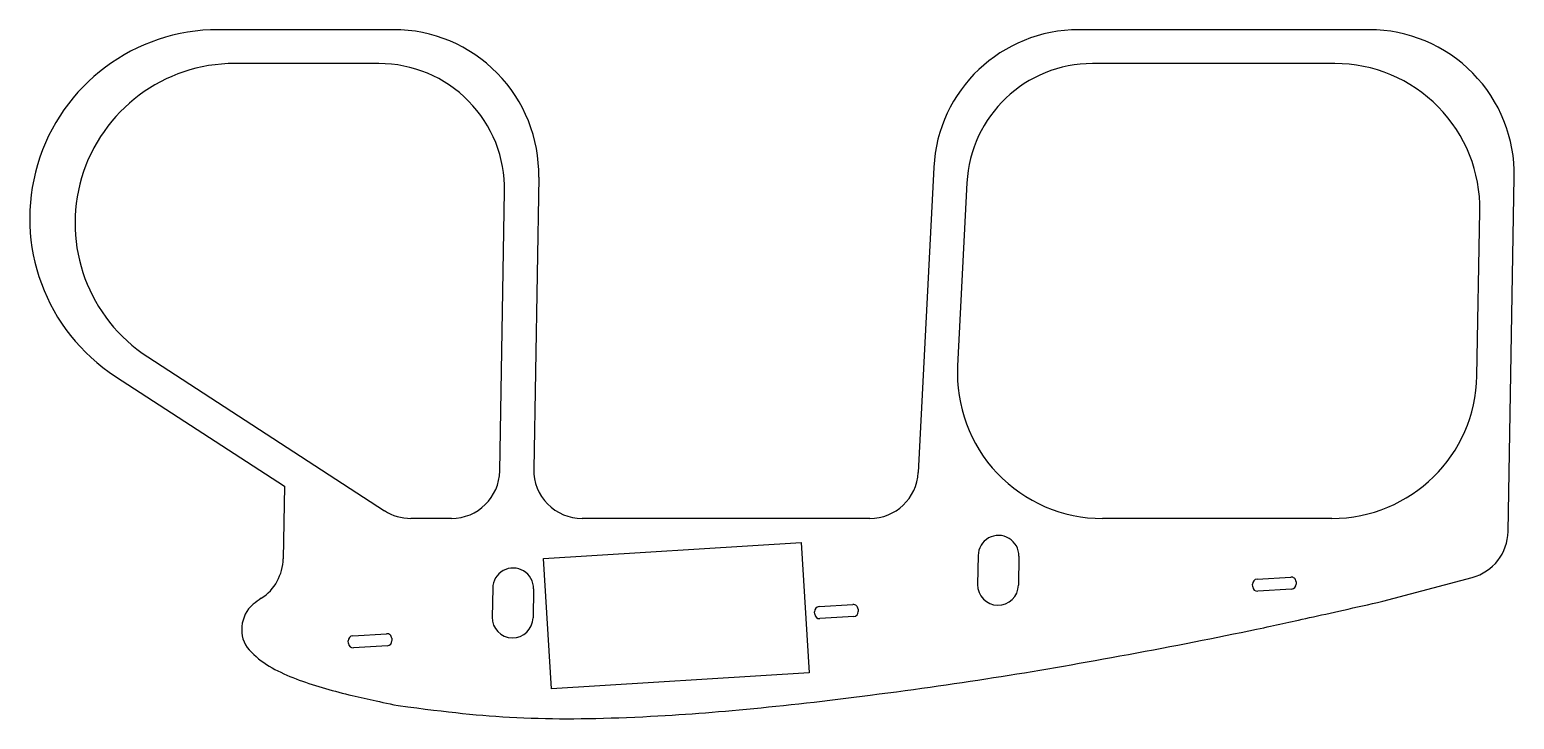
# Model space of a CAD drawing. Header units: millimetres. Extents: x -182 to 125, y 1 to 144.
import ezdxf

# ---------------------------------------------------------------- set-up
doc = ezdxf.new("R2010")
doc.units = ezdxf.units.MM

msp = doc.modelspace()

# ---------------------------------------------------------------- linework, layer by layer
at = {"color": 7, "linetype": 'Continuous', "lineweight": 25}
for p, q in [((-106.67, 143.62), (-142.92, 143.62)), ((95, 143.62), (34.95, 143.62)), ((-109.73, 136.62), (-139.55, 136.62)), ((87.88, 136.62), (37.8, 136.62)), ((4.99, 115.15), (1.76, 52.03)), ((-76.68, 113.09), (-77.73, 52.71)), ((11.84, 111.95), (9.9, 74.07)), ((123.72, 39.84), (125, 113.09)), ((-84.74, 52.37), (-83.73, 110.16)), ((117.28, 72.02), (117.87, 106.09)), ((-157.52, 75.94), (-108.56, 44.15)), ((-164.16, 71.91), (-129.26, 49.25)), ((-129.26, 49.25), (-129.52, 34.22)), ((-94.74, 42.54), (-103.11, 42.54)), ((-8.23, 42.54), (-67.73, 42.54)), ((87.28, 42.54), (39.86, 42.54)), ((-75.69, 34.27), (-22.45, 37.54)), ((-22.45, 37.54), (-20.79, 10.59)), ((-74.03, 7.32), (-75.69, 34.27)), ((14.15, 34.89), (14.05, 28.89)), ((22.59, 34.74), (22.48, 28.74)), ((-86.2, 28.14), (-86.31, 22.14)), ((-77.76, 28), (-77.87, 22)), ((70.92, 28.43), (70.89, 28.93)), ((71.82, 29.99), (78.81, 30.42)), ((78.96, 27.92), (71.98, 27.49)), ((79.87, 29.48), (79.9, 28.98)), ((97.81, 25.43), (116.29, 30.36)), ((-18.71, 24.31), (-11.72, 24.74)), ((-19.61, 22.76), (-19.65, 23.25)), ((-11.57, 22.25), (-18.56, 21.82)), ((-10.66, 23.81), (-10.63, 23.31)), ((-115.12, 18.27), (-108.13, 18.7)), ((-116.03, 16.71), (-116.06, 17.21)), ((-107.98, 16.21), (-114.97, 15.78)), ((-107.07, 17.77), (-107.04, 17.27)), ((-20.79, 10.59), (-74.03, 7.32))]:
    msp.add_line(p, q, dxfattribs=at)
for centre, radius, start, end in [((-142.92, 104.62), 39, 90, 237.0056), ((-106.67, 113.62), 30, 359, 90), ((34.95, 113.62), 30, 90, 177.0687), ((95, 113.62), 30, 359, 90), ((-139.55, 103.62), 33, 90, 237.0056), ((-109.73, 110.62), 26, 359, 90), ((37.8, 110.62), 26, 90, 177.0687), ((87.88, 106.62), 30, 359, 90), ((39.86, 72.54), 30, 177.0687, 270), ((87.28, 72.54), 30, 270, 359), ((-94.74, 52.54), 10, 270, 359), ((-67.73, 52.54), 10, 179, 270), ((-8.23, 52.54), 10, 270, 357.0687), ((-103.11, 52.54), 10, 237.0056, 270), ((18.37, 34.81), 4.22, 359, 179), ((113.72, 40.02), 10, 284.9119, 359), ((-139.52, 34.39), 10, 303.2413, 359.0104), ((-81.98, 28.07), 4.22, 359, 179), ((18.27, 28.81), 4.22, 179, 359), ((71.88, 28.99), 1, 93.519, 183.519), ((71.91, 28.49), 1, 183.519, 273.519), ((78.87, 29.42), 1, 3.519, 93.519), ((78.9, 28.92), 1, 273.519, 3.519), ((-11.66, 23.75), 1, 3.519, 93.519), ((-82.09, 22.07), 4.22, 179, 359), ((-18.65, 23.32), 1, 93.519, 183.519), ((-18.62, 22.82), 1, 183.519, 273.519), ((-11.63, 23.25), 1, 273.519, 3.519), ((-108.07, 17.7), 1, 3.519, 93.519), ((-115.06, 17.27), 1, 93.519, 183.519), ((-115.03, 16.77), 1, 183.519, 273.519), ((-108.04, 17.2), 1, 273.519, 3.519)]:
    msp.add_arc(centre, radius, start, end, dxfattribs=at)
for points, knots in [([(-134.04, 26.03), (-134.63, 25.64), (-135.2, 25.23), (-138.44, 22.59), (-138.97, 17.98), (-134.14, 12.72), (-130.93, 10.98), (-124.07, 8.26), (-120.35, 7.19), (-112.87, 5.32), (-110.49, 4.83), (-105.75, 3.85)], [0.737173, 0.737173, 0.737173, 0.737173, 0.75, 0.75, 0.8125, 0.8125, 0.875, 0.875, 0.9375, 0.9375, 1, 1, 1, 1]), ([(-8.14, 6.01), (11.58, 8.53), (26.56, 10.98), (54.53, 16.14), (63.3, 17.87), (75.88, 20.52), (78.37, 21.07), (86.97, 22.98), (92.02, 24.11), (97.81, 25.43)], [0, 0, 0, 0, 0.5, 0.5, 0.75, 0.75, 0.875, 0.875, 1, 1, 1, 1]), ([(-105.75, 3.85), (-94.89, 2.43), (-89.23, 1.76), (-73.23, 1), (-65.82, 1.07), (-47.87, 1.87), (-41.79, 2.35), (-25.73, 3.86), (-17.19, 4.82), (-8.14, 6.01)], [0, 0, 0, 0, 0.25, 0.25, 0.5, 0.5, 0.75, 0.75, 1, 1, 1, 1])]:
    msp.add_open_spline(points, degree=3, knots=knots, dxfattribs=at)

doc.saveas('drawing.dxf')
